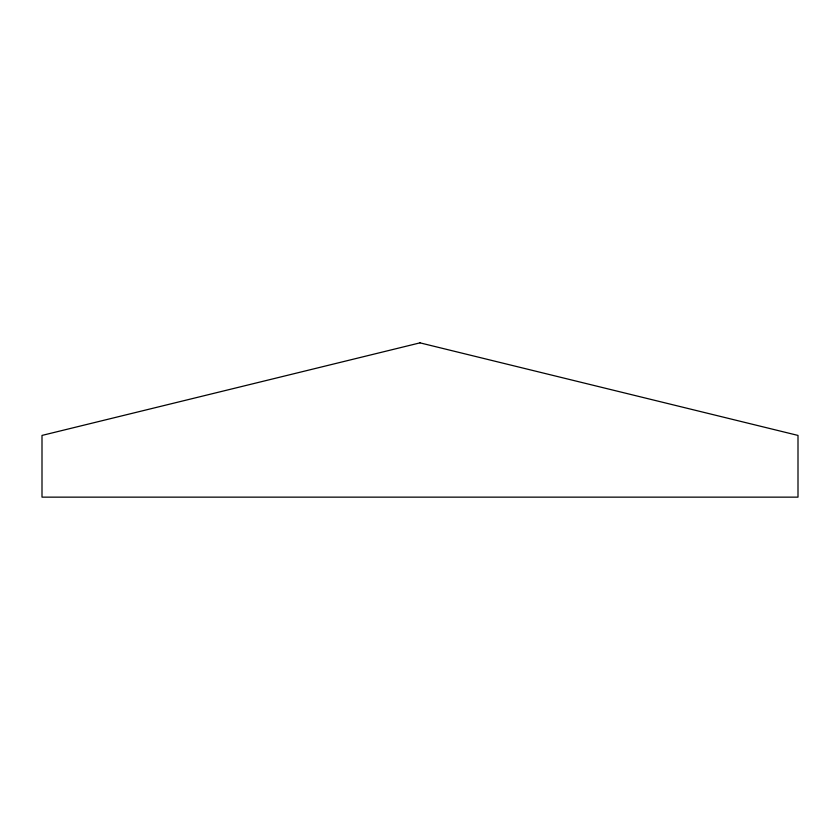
<?xml version="1.0" encoding="UTF-8"?>
<svg xmlns="http://www.w3.org/2000/svg" width="840" height="840" viewBox="0 0 840 840"><rect width="100%" height="100%" fill="white"/><g stroke="black" fill="none" stroke-linecap="round" stroke-linejoin="round"><path stroke-width="1.26" d="M420 342.856L42 435.425L42 497.144L798 497.144L798 435.425L420 342.856"/></g></svg>
